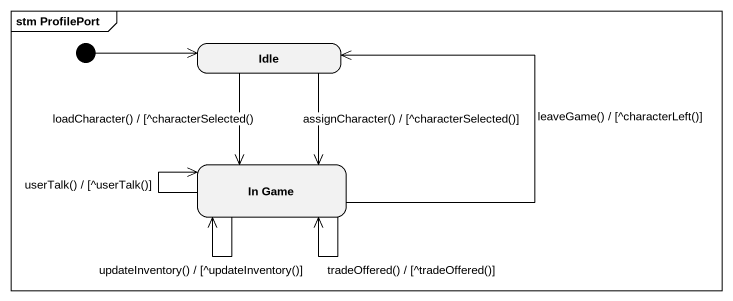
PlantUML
@startuml
mainframe stm ProfilePort
hide empty description
state Idle
state "In Game" as In_Game
[*] -right-> Idle
Idle --> In_Game : assignCharacter() / [^characterSelected()]
Idle --> In_Game : loadCharacter() / [^characterSelected()
In_Game -up-> Idle : leaveGame() / [^characterLeft()]
In_Game --> In_Game : tradeOffered() / [^tradeOffered()]
In_Game --> In_Game : userTalk() / [^userTalk()]
In_Game --> In_Game : updateInventory() / [^updateInventory()]
@enduml
